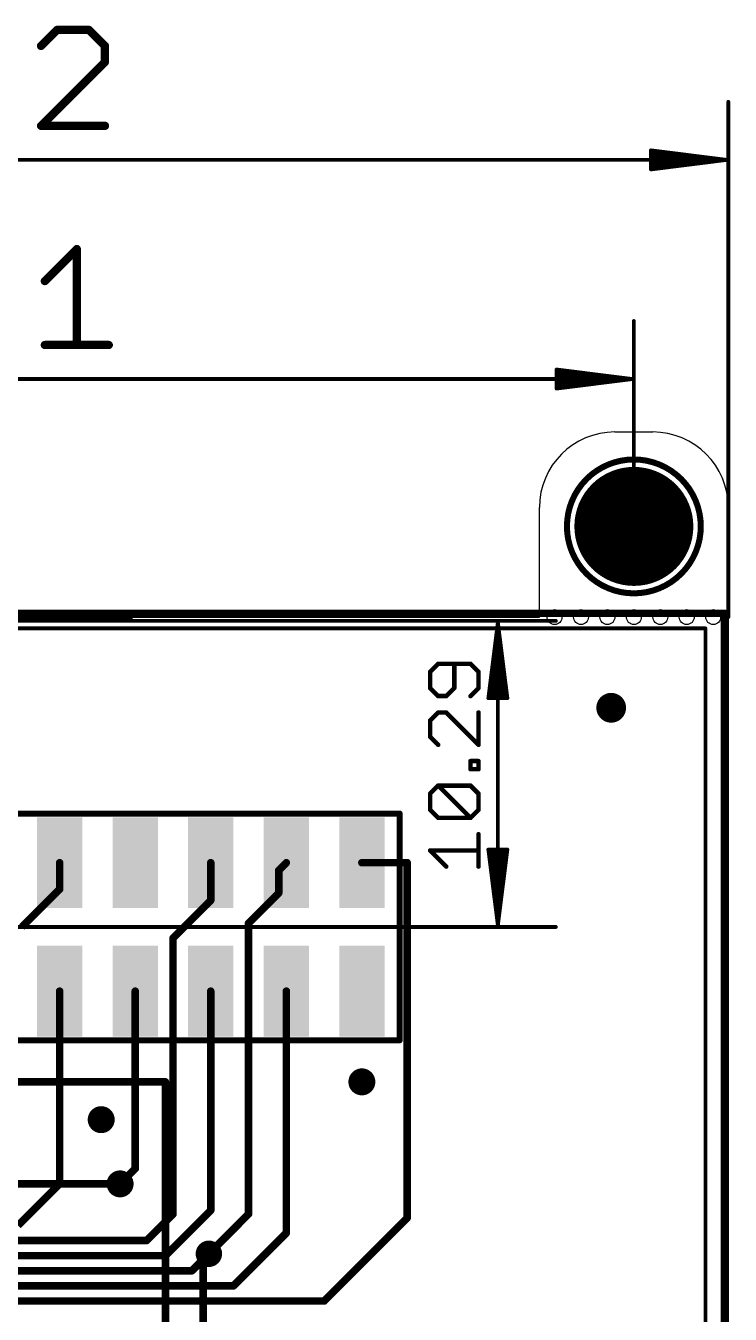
# Model space of a CAD drawing. Extents: x -17 to 57, y -6 to 105.
# Drawn here: x 32.9 to 56.58, y 61.53 to 104.84 of the extents above; entities that cross this region are included whole.
import ezdxf

# ---------------------------------------------------------------- set-up
doc = ezdxf.new("R2010")
doc.units = 0
for name, color, linetype in [('1', 12, 'CONTINUOUS'), ('16', 132, 'CONTINUOUS'), ('17', 110, 'CONTINUOUS'), ('18', 110, 'CONTINUOUS'), ('20', 4, 'CONTINUOUS'), ('21', 40, 'CONTINUOUS'), ('22', 6, 'CONTINUOUS'), ('23', 53, 'CONTINUOUS'), ('24', 53, 'CONTINUOUS'), ('47', 253, 'CONTINUOUS'), ('48', 253, 'CONTINUOUS')]:
    doc.layers.add(name, color=color, linetype=linetype)

# ---------------------------------------------------------------- blocks, each defined once
blk = doc.blocks.new('RECT')
blk.add_solid([(-0.5, -0.5), (0.5, -0.5), (-0.5, 0.5), (0.5, 0.5)])
blk = doc.blocks.new('ROUNDP')
at = {"const_width": 0.5}
blk.add_lwpolyline([(0, -0.25, 1), (0, 0.25, 1), (0, -0.25)], format="xyb", dxfattribs=at)
blk = doc.blocks.new('PIE')
at = {"const_width": 0.5}
blk.add_lwpolyline([(0, -0.25, 1), (0, 0.25, 1), (0, -0.25)], format="xyb", dxfattribs=at)
blk = doc.blocks.new('ROUNDV')
at = {"const_width": 0.5}
blk.add_lwpolyline([(0, -0.25, 1), (0, 0.25, 1), (0, -0.25)], format="xyb", dxfattribs=at)

msp = doc.modelspace()

# ---------------------------------------------------------------- linework, layer by layer
at = {"layer": '1', "const_width": 0.254}
for points in [[(0.508, 85.09), (56.388, 85.09)], [(56.388, 85.09), (56.388, 0)], [(34.036, 75.819), (34.036, 76.708)], [(39.116, 75.438), (39.116, 76.708)], [(41.402, 76.454), (41.656, 76.708)], [(45.72, 76.708), (44.196, 76.708)], [(45.72, 64.77), (45.72, 76.708)], [(41.402, 75.692), (41.402, 76.454)], [(32.766, 74.549), (34.036, 75.819)], [(40.386, 74.676), (41.402, 75.692)], [(37.846, 74.168), (39.116, 75.438)], [(40.386, 64.897), (40.386, 74.676)], [(37.846, 64.897), (37.846, 74.168)], [(34.036, 65.913), (34.036, 72.39)], [(36.576, 72.39), (36.576, 66.421)], [(39.116, 65.024), (39.116, 72.39)], [(41.656, 64.262), (41.656, 72.39)], [(36.576, 66.421), (36.068, 65.913)], [(32.639, 64.516), (34.036, 65.913)], [(36.957, 64.008), (37.846, 64.897)], [(37.592, 63.5), (39.116, 65.024)], [(39.0525, 63.5635), (40.386, 64.897)], [(42.926, 61.976), (45.72, 64.77)], [(17.272, 64.008), (36.957, 64.008)], [(39.878, 62.484), (41.656, 64.262)], [(38.481, 62.992), (39.0525, 63.5635)], [(17.526, 63.5), (37.592, 63.5)], [(17.78, 62.992), (38.481, 62.992)], [(18.034, 62.484), (39.878, 62.484)], [(18.288, 61.976), (42.926, 61.976)]]:
    msp.add_lwpolyline(points, dxfattribs=at)
at = {"layer": '1', "const_width": 0.127}
for points in [[(56.4515, 85.09, 1), (56.3245, 85.09)], [(56.388, 85.0265, 1), (56.388, 85.1535)], [(34.0995, 76.708, 1), (33.9725, 76.708)], [(39.1795, 76.708, 1), (39.0525, 76.708)], [(41.7009, 76.6631, 1), (41.6111, 76.7529)], [(44.196, 76.7715, 1), (44.196, 76.6445)], [(45.7835, 76.708, 1), (45.6565, 76.708)], [(45.72, 76.6445, 1), (45.72, 76.7715)], [(41.4655, 76.454, 1), (41.3385, 76.454)], [(41.3571, 76.4989, 1), (41.4469, 76.4091)], [(33.9725, 75.819, 1), (34.0995, 75.819)], [(34.0809, 75.7741, 1), (33.9911, 75.8639)], [(41.4469, 75.6471, 1), (41.3571, 75.7369)], [(39.0525, 75.438, 1), (39.1795, 75.438)], [(39.1609, 75.3931, 1), (39.0711, 75.4829)], [(41.3385, 75.692, 1), (41.4655, 75.692)], [(40.4495, 74.676, 1), (40.3225, 74.676)], [(40.3411, 74.7209, 1), (40.4309, 74.6311)], [(37.9095, 74.168, 1), (37.7825, 74.168)], [(37.8011, 74.2129, 1), (37.8909, 74.1231)], [(34.0995, 72.39, 1), (33.9725, 72.39)], [(36.6395, 72.39, 1), (36.5125, 72.39)], [(39.1795, 72.39, 1), (39.0525, 72.39)], [(41.7195, 72.39, 1), (41.5925, 72.39)], [(36.5125, 66.421, 1), (36.6395, 66.421)], [(36.6209, 66.3761, 1), (36.5311, 66.4659)], [(33.9725, 65.913, 1), (34.0995, 65.913)], [(34.0809, 65.8681, 1), (33.9911, 65.9579)], [(36.0231, 65.9579, 1), (36.1129, 65.8681)], [(37.7825, 64.897, 1), (37.9095, 64.897)], [(37.8909, 64.8521, 1), (37.8011, 64.9419)], [(39.0525, 65.024, 1), (39.1795, 65.024)], [(39.1609, 64.9791, 1), (39.0711, 65.0689)], [(40.3225, 64.897, 1), (40.4495, 64.897)], [(40.4309, 64.8521, 1), (40.3411, 64.9419)], [(45.6565, 64.77, 1), (45.7835, 64.77)], [(45.7649, 64.7251, 1), (45.6751, 64.8149)], [(36.9121, 64.0529, 1), (37.0019, 63.9631)], [(36.957, 63.9445, 1), (36.957, 64.0715)], [(41.5925, 64.262, 1), (41.7195, 64.262)], [(41.7009, 64.2171, 1), (41.6111, 64.3069)], [(39.0076, 63.6084, 1), (39.0974, 63.5186)], [(39.0974, 63.5186, 1), (39.0076, 63.6084)], [(37.5471, 63.5449, 1), (37.6369, 63.4551)], [(37.592, 63.4365, 1), (37.592, 63.5635)], [(38.4361, 63.0369, 1), (38.5259, 62.9471)], [(38.481, 62.9285, 1), (38.481, 63.0555)], [(39.8331, 62.5289, 1), (39.9229, 62.4391)], [(39.878, 62.4205, 1), (39.878, 62.5475)], [(42.8811, 62.0209, 1), (42.9709, 61.9311)], [(42.926, 61.9125, 1), (42.926, 62.0395)]]:
    msp.add_lwpolyline(points, format="xyb", dxfattribs=at)
at = {"layer": '16', "const_width": 0.254}
for points in [[(0.508, 85.09), (56.388, 85.09)], [(56.388, 85.09), (56.388, 0)], [(37.592, 69.342), (24.257, 69.342)], [(37.592, 59.69), (37.592, 69.342)], [(36.068, 65.913), (12.065, 65.913)], [(38.862, 63.373), (39.0525, 63.5635)], [(38.862, 59.436), (38.862, 63.373)]]:
    msp.add_lwpolyline(points, dxfattribs=at)
at = {"layer": '16', "const_width": 0.127}
for points in [[(56.4515, 85.09, 1), (56.3245, 85.09)], [(56.388, 85.0265, 1), (56.388, 85.1535)], [(37.6555, 69.342, 1), (37.5285, 69.342)], [(37.592, 69.2785, 1), (37.592, 69.4055)], [(36.068, 65.8495, 1), (36.068, 65.9765)], [(39.0974, 63.5186, 1), (39.0076, 63.6084)], [(38.9255, 63.373, 1), (38.7985, 63.373)], [(38.8171, 63.4179, 1), (38.9069, 63.3281)]]:
    msp.add_lwpolyline(points, format="xyb", dxfattribs=at)
at = {"layer": '20'}
for p, q in [((52.705, 91.186), (53.975, 91.186)), ((50.165, 84.963), (50.165, 88.646)), ((56.515, 88.646), (56.515, -3.81)), ((6.604, 84.963), (50.165, 84.963))]:
    msp.add_line(p, q, dxfattribs=at)
for centre in [(50.673, 84.963), (51.562, 84.963), (52.451, 84.963), (53.34, 84.963), (54.229, 84.963), (55.118, 84.963), (56.007, 84.963)]:
    msp.add_circle(centre, 0.25, dxfattribs=at)
for centre, start, end in [((52.705, 88.646), 90, 180), ((53.975, 88.646), 0, 90)]:
    msp.add_arc(centre, 2.54, start, end, dxfattribs=at)
at = {"layer": '21', "const_width": 0.2032}
for points in [[(12.446, 78.359), (45.466, 78.359)], [(45.466, 78.359), (45.466, 70.739)], [(45.466, 70.739), (14.986, 70.739)]]:
    msp.add_lwpolyline(points, dxfattribs=at)
at = {"layer": '21', "const_width": 0.1016}
for points in [[(45.5168, 78.359, 1), (45.4152, 78.359)], [(45.466, 78.3082, 1), (45.466, 78.4098)], [(45.4152, 70.739, 1), (45.5168, 70.739)], [(45.466, 70.6882, 1), (45.466, 70.7898)]]:
    msp.add_lwpolyline(points, format="xyb", dxfattribs=at)
at = {"layer": '22'}
for points, const_width in [([(53.34, 85.761, 1), (53.34, 90.261, 1), (53.34, 85.761)], 0.2032), ([(55.7798, 84.584, 1), (55.7163, 84.584)], 0.0635), ([(55.748, 84.5523, 1), (55.748, 84.6158)], 0.0635)]:
    msp.add_lwpolyline(points, format="xyb", dxfattribs=dict(at, const_width=const_width))
at = {"layer": '22', "const_width": 0.127}
for points in [[(55.748, 84.584), (1.148, 84.584)], [(55.748, -0.316), (55.748, 84.584)]]:
    msp.add_lwpolyline(points, dxfattribs=at)
at = {"layer": '23'}
msp.add_point((52.578, 81.915), dxfattribs=at)
at = {"layer": '24'}
msp.add_point((53.34, 88.011), dxfattribs=at)
at = {"layer": '47'}
for points, const_width in [([(29.972, 84.836), (50.718, 84.836)], 0.13), ([(48.768, 84.771), (48.4488, 82.236)], 0.13), ([(48.768, 84.771), (48.508, 82.236)], 0.13), ([(48.768, 84.771), (48.638, 82.236)], 0.13), ([(48.768, 84.771), (48.768, 74.614)], 0.13), ([(49.0872, 82.236), (48.768, 84.771)], 0.13), ([(48.898, 82.236), (48.768, 84.771)], 0.13), ([(49.028, 82.236), (48.768, 84.771)], 0.13), ([(46.7615, 83.3924), (46.4903, 83.1212)], 0.1524), ([(46.4903, 83.1212), (46.4903, 82.5789)], 0.1524), ([(47.8461, 83.3924), (46.7615, 83.3924)], 0.1524), ([(47.3038, 82.5789), (47.3038, 83.3924)], 0.1524), ([(48.1173, 83.1212), (47.8461, 83.3924)], 0.1524), ([(48.1173, 82.5789), (48.1173, 83.1212)], 0.1524), ([(46.4903, 82.5789), (46.7615, 82.3077)], 0.1524), ([(46.7615, 82.3077), (47.0326, 82.3077)], 0.1524), ([(47.0326, 82.3077), (47.3038, 82.5789)], 0.1524), ([(47.8461, 82.3077), (48.1173, 82.5789)], 0.1524), ([(48.4488, 82.236), (49.0872, 82.236)], 0.13), ([(46.7615, 81.7553), (46.4903, 81.4841)], 0.1524), ([(46.4903, 81.4841), (46.4903, 80.9418)], 0.1524), ([(47.0326, 81.7553), (46.7615, 81.7553)], 0.1524), ([(48.1173, 80.6706), (47.0326, 81.7553)], 0.1524), ([(48.1173, 81.7553), (48.1173, 80.6706)], 0.1524), ([(46.4903, 80.9418), (46.7615, 80.6706)], 0.1524), ([(47.8461, 79.852), (47.8461, 80.1232)], 0.1524), ([(47.8461, 80.1232), (48.1173, 80.1232)], 0.1524), ([(48.1173, 80.1232), (48.1173, 79.852)], 0.1524), ([(48.1173, 79.852), (47.8461, 79.852)], 0.1524), ([(46.4903, 79.0284), (46.7615, 79.2995)], 0.1524), ([(46.7615, 79.2995), (47.8461, 79.2995)], 0.1524), ([(47.8461, 78.2149), (46.7615, 79.2995)], 0.1524), ([(47.8461, 79.2995), (48.1173, 79.0284)], 0.1524), ([(46.4903, 78.486), (46.4903, 79.0284)], 0.1524), ([(48.1173, 79.0284), (48.1173, 78.486)], 0.1524), ([(46.7615, 78.2149), (46.4903, 78.486)], 0.1524), ([(48.1173, 78.486), (47.8461, 78.2149)], 0.1524), ([(47.8461, 78.2149), (46.7615, 78.2149)], 0.1524), ([(48.1173, 76.5777), (48.1173, 77.6624)], 0.1524), ([(47.0326, 76.5777), (46.4903, 77.12)], 0.1524), ([(46.4903, 77.12), (48.1173, 77.12)], 0.1524), ([(48.768, 74.614), (48.4488, 77.149)], 0.13), ([(48.4488, 77.149), (49.0872, 77.149)], 0.13), ([(48.768, 74.614), (48.508, 77.149)], 0.13), ([(48.768, 74.614), (48.638, 77.149)], 0.13), ([(49.0872, 77.149), (48.768, 74.614)], 0.13), ([(48.898, 77.149), (48.768, 74.614)], 0.13), ([(49.028, 77.149), (48.768, 74.614)], 0.13), ([(28.956, 74.549), (50.718, 74.549)], 0.13)]:
    msp.add_lwpolyline(points, dxfattribs=dict(at, const_width=const_width))
for points, const_width in [([(50.718, 84.8035, 1), (50.718, 84.8685)], 0.065), ([(48.8005, 84.771, 1), (48.7355, 84.771)], 0.065), ([(48.8002, 84.7751, 1), (48.7358, 84.7669)], 0.065), ([(48.8005, 84.7693, 1), (48.7355, 84.7727)], 0.065), ([(48.8005, 84.7727, 1), (48.7355, 84.7693)], 0.065), ([(48.8003, 84.7743, 1), (48.7357, 84.7677)], 0.065), ([(48.8003, 84.7677, 1), (48.7357, 84.7743)], 0.065), ([(48.8002, 84.7669, 1), (48.7358, 84.7751)], 0.065), ([(46.5284, 83.1212, 1), (46.4522, 83.1212)], 0.0762), ([(46.4634, 83.1482, 1), (46.5173, 83.0943)], 0.0762), ([(46.7615, 83.4305, 1), (46.7615, 83.3543)], 0.0762), ([(46.7884, 83.3655, 1), (46.7345, 83.4193)], 0.0762), ([(47.3419, 83.3924, 1), (47.2657, 83.3924)], 0.0762), ([(47.8731, 83.4193, 1), (47.8192, 83.3655)], 0.0762), ([(47.8461, 83.3543, 1), (47.8461, 83.4305)], 0.0762), ([(48.1554, 83.1212, 1), (48.0792, 83.1212)], 0.0762), ([(48.0904, 83.0943, 1), (48.1442, 83.1482)], 0.0762), ([(46.5173, 82.6059, 1), (46.4634, 82.552)], 0.0762), ([(46.4522, 82.5789, 1), (46.5284, 82.5789)], 0.0762), ([(46.7615, 82.3458, 1), (46.7615, 82.2696)], 0.0762), ([(46.7345, 82.2808, 1), (46.7884, 82.3347)], 0.0762), ([(47.0057, 82.3347, 1), (47.0596, 82.2808)], 0.0762), ([(47.0326, 82.2696, 1), (47.0326, 82.3458)], 0.0762), ([(47.2657, 82.5789, 1), (47.3419, 82.5789)], 0.0762), ([(47.3307, 82.552, 1), (47.2769, 82.6059)], 0.0762), ([(47.8192, 82.3347, 1), (47.8731, 82.2808)], 0.0762), ([(48.0792, 82.5789, 1), (48.1554, 82.5789)], 0.0762), ([(48.1442, 82.552, 1), (48.0904, 82.6059)], 0.0762), ([(48.4488, 82.2685, 1), (48.4488, 82.2035)], 0.065), ([(49.0872, 82.2035, 1), (49.0872, 82.2685)], 0.065), ([(48.4165, 82.2401, 1), (48.481, 82.2319)], 0.065), ([(48.4757, 82.2393, 1), (48.5403, 82.2327)], 0.065), ([(48.6055, 82.2377, 1), (48.6705, 82.2343)], 0.065), ([(48.8655, 82.2343, 1), (48.9305, 82.2377)], 0.065), ([(48.9957, 82.2327, 1), (49.0603, 82.2393)], 0.065), ([(49.055, 82.2319, 1), (49.1195, 82.2401)], 0.065), ([(46.5284, 81.4841, 1), (46.4522, 81.4841)], 0.0762), ([(46.4634, 81.511, 1), (46.5173, 81.4571)], 0.0762), ([(46.7615, 81.7934, 1), (46.7615, 81.7172)], 0.0762), ([(46.7884, 81.7283, 1), (46.7345, 81.7822)], 0.0762), ([(47.0596, 81.7822, 1), (47.0057, 81.7283)], 0.0762), ([(47.0326, 81.7172, 1), (47.0326, 81.7934)], 0.0762), ([(48.1554, 81.7553, 1), (48.0792, 81.7553)], 0.0762), ([(46.5173, 80.9687, 1), (46.4634, 80.9148)], 0.0762), ([(46.4522, 80.9418, 1), (46.5284, 80.9418)], 0.0762), ([(46.7345, 80.6436, 1), (46.7884, 80.6975)], 0.0762), ([(48.0792, 80.6706, 1), (48.1554, 80.6706)], 0.0762), ([(48.0904, 80.6436, 1), (48.1442, 80.6975)], 0.0762), ([(47.8842, 80.1232, 1), (47.808, 80.1232)], 0.0762), ([(47.8461, 80.1613, 1), (47.8461, 80.0851)], 0.0762), ([(48.1554, 80.1232, 1), (48.0792, 80.1232)], 0.0762), ([(48.1173, 80.0851, 1), (48.1173, 80.1613)], 0.0762), ([(47.8461, 79.8901, 1), (47.8461, 79.8139)], 0.0762), ([(47.808, 79.852, 1), (47.8842, 79.852)], 0.0762), ([(48.0792, 79.852, 1), (48.1554, 79.852)], 0.0762), ([(48.1173, 79.8139, 1), (48.1173, 79.8901)], 0.0762), ([(46.7884, 79.3265, 1), (46.7345, 79.2726)], 0.0762), ([(46.7615, 79.3376, 1), (46.7615, 79.2614)], 0.0762), ([(46.7884, 79.2726, 1), (46.7345, 79.3265)], 0.0762), ([(47.8731, 79.3265, 1), (47.8192, 79.2726)], 0.0762), ([(47.8461, 79.2614, 1), (47.8461, 79.3376)], 0.0762), ([(46.5284, 79.0284, 1), (46.4522, 79.0284)], 0.0762), ([(46.4634, 79.0553, 1), (46.5173, 79.0014)], 0.0762), ([(48.1554, 79.0284, 1), (48.0792, 79.0284)], 0.0762), ([(48.0904, 79.0014, 1), (48.1442, 79.0553)], 0.0762), ([(46.5173, 78.513, 1), (46.4634, 78.4591)], 0.0762), ([(46.4522, 78.486, 1), (46.5284, 78.486)], 0.0762), ([(48.0792, 78.486, 1), (48.1554, 78.486)], 0.0762), ([(48.1442, 78.4591, 1), (48.0904, 78.513)], 0.0762), ([(46.7615, 78.253, 1), (46.7615, 78.1768)], 0.0762), ([(46.7345, 78.1879, 1), (46.7884, 78.2418)], 0.0762), ([(47.8192, 78.2418, 1), (47.8731, 78.1879)], 0.0762), ([(47.8192, 78.1879, 1), (47.8731, 78.2418)], 0.0762), ([(47.8461, 78.1768, 1), (47.8461, 78.253)], 0.0762), ([(48.1554, 77.6624, 1), (48.0792, 77.6624)], 0.0762), ([(46.5173, 77.147, 1), (46.4634, 77.0931)], 0.0762), ([(46.4903, 77.1581, 1), (46.4903, 77.0819)], 0.0762), ([(48.1173, 77.0819, 1), (48.1173, 77.1581)], 0.0762), ([(48.481, 77.1531, 1), (48.4165, 77.1449)], 0.065), ([(48.4488, 77.1815, 1), (48.4488, 77.1165)], 0.065), ([(48.5403, 77.1523, 1), (48.4757, 77.1457)], 0.065), ([(48.6705, 77.1507, 1), (48.6055, 77.1473)], 0.065), ([(48.9305, 77.1473, 1), (48.8655, 77.1507)], 0.065), ([(49.0603, 77.1457, 1), (48.9957, 77.1523)], 0.065), ([(49.1195, 77.1449, 1), (49.055, 77.1531)], 0.065), ([(49.0872, 77.1165, 1), (49.0872, 77.1815)], 0.065), ([(47.0057, 76.5508, 1), (47.0596, 76.6046)], 0.0762), ([(48.0792, 76.5777, 1), (48.1554, 76.5777)], 0.0762), ([(48.7358, 74.6181, 1), (48.8002, 74.6099)], 0.065), ([(48.7357, 74.6173, 1), (48.8003, 74.6107)], 0.065), ([(48.7355, 74.6123, 1), (48.8005, 74.6157)], 0.065), ([(48.7355, 74.6157, 1), (48.8005, 74.6123)], 0.065), ([(48.7355, 74.614, 1), (48.8005, 74.614)], 0.065), ([(48.7357, 74.6107, 1), (48.8003, 74.6173)], 0.065), ([(48.7358, 74.6099, 1), (48.8002, 74.6181)], 0.065), ([(50.718, 74.5165, 1), (50.718, 74.5815)], 0.065)]:
    msp.add_lwpolyline(points, format="xyb", dxfattribs=dict(at, const_width=const_width))
at = {"layer": '48'}
for points, const_width in [([(33.9481, 104.6981), (33.4109, 104.1608)], 0.2794), ([(35.0225, 104.6981), (33.9481, 104.6981)], 0.2794), ([(35.5598, 104.1608), (35.0225, 104.6981)], 0.2794), ([(35.5598, 103.6236), (35.5598, 104.1608)], 0.2794), ([(33.4109, 101.4747), (35.5598, 103.6236)], 0.2794), ([(56.515, 84.963), (56.515, 102.28)], 0.13), ([(35.5598, 101.4747), (33.4109, 101.4747)], 0.2794), ([(56.45, 100.33), (53.915, 100.6492)], 0.13), ([(53.915, 100.6492), (53.915, 100.0108)], 0.13), ([(56.45, 100.33), (53.915, 100.59)], 0.13), ([(56.45, 100.33), (53.915, 100.46)], 0.13), ([(0.065, 100.33), (56.45, 100.33)], 0.13), ([(53.915, 100.0108), (56.45, 100.33)], 0.13), ([(53.915, 100.2), (56.45, 100.33)], 0.13), ([(53.915, 100.07), (56.45, 100.33)], 0.13), ([(33.5379, 96.2576), (34.6123, 97.3321)], 0.2794), ([(34.6123, 97.3321), (34.6123, 94.1087)], 0.2794), ([(53.34, 88.011), (53.34, 94.914)], 0.13), ([(33.5379, 94.1087), (35.6868, 94.1087)], 0.2794), ([(53.275, 92.964), (50.74, 93.2832)], 0.13), ([(50.74, 93.2832), (50.74, 92.6448)], 0.13), ([(53.275, 92.964), (50.74, 93.224)], 0.13), ([(53.275, 92.964), (50.74, 93.094)], 0.13), ([(3.494, 92.964), (53.275, 92.964)], 0.13), ([(50.74, 92.6448), (53.275, 92.964)], 0.13), ([(50.74, 92.834), (53.275, 92.964)], 0.13), ([(50.74, 92.704), (53.275, 92.964)], 0.13), ([(36.449, 84.963), (-7.538, 84.963)], 0.13)]:
    msp.add_lwpolyline(points, dxfattribs=dict(at, const_width=const_width))
for points, const_width in [([(33.9481, 104.7679, 1), (33.9481, 104.6282)], 0.1397), ([(33.9975, 104.6487, 1), (33.8987, 104.7474)], 0.1397), ([(35.0719, 104.7474, 1), (34.9732, 104.6487)], 0.1397), ([(35.0225, 104.6282, 1), (35.0225, 104.7679)], 0.1397), ([(33.3615, 104.2102, 1), (33.4603, 104.1114)], 0.1397), ([(35.6296, 104.1608, 1), (35.4899, 104.1608)], 0.1397), ([(35.5104, 104.1114, 1), (35.6092, 104.2102)], 0.1397), ([(35.4899, 103.6236, 1), (35.6296, 103.6236)], 0.1397), ([(35.6092, 103.5742, 1), (35.5104, 103.673)], 0.1397), ([(56.5475, 102.28, 1), (56.4825, 102.28)], 0.065), ([(33.4109, 101.5446, 1), (33.4109, 101.4048)], 0.1397), ([(33.3615, 101.5241, 1), (33.4603, 101.4253)], 0.1397), ([(35.5598, 101.4048, 1), (35.5598, 101.5446)], 0.1397), ([(53.9191, 100.6815, 1), (53.9109, 100.617)], 0.065), ([(53.9475, 100.6492, 1), (53.8825, 100.6492)], 0.065), ([(53.9183, 100.6223, 1), (53.9117, 100.5577)], 0.065), ([(53.9167, 100.4925, 1), (53.9133, 100.4275)], 0.065), ([(53.9133, 100.2325, 1), (53.9167, 100.1675)], 0.065), ([(53.9117, 100.1023, 1), (53.9183, 100.0377)], 0.065), ([(53.9109, 100.043, 1), (53.9191, 99.9785)], 0.065), ([(53.8825, 100.0108, 1), (53.9475, 100.0108)], 0.065), ([(56.4541, 100.2978, 1), (56.4459, 100.3622)], 0.065), ([(56.4459, 100.2978, 1), (56.4541, 100.3622)], 0.065), ([(56.4533, 100.2977, 1), (56.4467, 100.3623)], 0.065), ([(56.4467, 100.2977, 1), (56.4533, 100.3623)], 0.065), ([(56.4483, 100.2975, 1), (56.4517, 100.3625)], 0.065), ([(56.4517, 100.2975, 1), (56.4483, 100.3625)], 0.065), ([(56.45, 100.2975, 1), (56.45, 100.3625)], 0.065), ([(34.6822, 97.3321, 1), (34.5425, 97.3321)], 0.1397), ([(34.6617, 97.2827, 1), (34.5629, 97.3814)], 0.1397), ([(33.4885, 96.307, 1), (33.5873, 96.2082)], 0.1397), ([(53.3725, 94.914, 1), (53.3075, 94.914)], 0.065), ([(33.5379, 94.1786, 1), (33.5379, 94.0388)], 0.1397), ([(34.5425, 94.1087, 1), (34.6822, 94.1087)], 0.1397), ([(35.6868, 94.0388, 1), (35.6868, 94.1786)], 0.1397), ([(50.7441, 93.3155, 1), (50.7359, 93.251)], 0.065), ([(50.7725, 93.2832, 1), (50.7075, 93.2832)], 0.065), ([(50.7433, 93.2563, 1), (50.7367, 93.1917)], 0.065), ([(50.7417, 93.1265, 1), (50.7383, 93.0615)], 0.065), ([(50.7383, 92.8665, 1), (50.7417, 92.8015)], 0.065), ([(50.7367, 92.7363, 1), (50.7433, 92.6717)], 0.065), ([(50.7359, 92.677, 1), (50.7441, 92.6125)], 0.065), ([(50.7075, 92.6448, 1), (50.7725, 92.6448)], 0.065), ([(53.2791, 92.9318, 1), (53.2709, 92.9962)], 0.065), ([(53.2709, 92.9318, 1), (53.2791, 92.9962)], 0.065), ([(53.2783, 92.9317, 1), (53.2717, 92.9963)], 0.065), ([(53.2717, 92.9317, 1), (53.2783, 92.9963)], 0.065), ([(53.2733, 92.9315, 1), (53.2767, 92.9965)], 0.065), ([(53.2767, 92.9315, 1), (53.2733, 92.9965)], 0.065), ([(53.275, 92.9315, 1), (53.275, 92.9965)], 0.065), ([(53.3075, 88.011, 1), (53.3725, 88.011)], 0.065), ([(36.449, 84.9305, 1), (36.449, 84.9955)], 0.065), ([(56.4825, 84.963, 1), (56.5475, 84.963)], 0.065)]:
    msp.add_lwpolyline(points, format="xyb", dxfattribs=dict(at, const_width=const_width))

# ---------------------------------------------------------------- block references
at = {"layer": '1'}
msp.add_blockref('PIE', (52.578, 81.915), dxfattribs=at)
at = {"layer": '1', "xscale": 3.048, "yscale": 1.524}
for p, rotation in [((34.036, 76.708), 270), ((36.576, 76.708), 270), ((39.116, 76.708), 270), ((41.656, 76.708), 270), ((44.196, 76.708), 270), ((34.036, 72.39), 90), ((36.576, 72.39), 90), ((39.116, 72.39), 90), ((41.656, 72.39), 90), ((44.196, 72.39), 90)]:
    msp.add_blockref('RECT', p, dxfattribs=dict(at, rotation=rotation))
at = {"layer": '17', "xscale": 4, "yscale": 4, "rotation": 90}
msp.add_blockref('ROUNDP', (53.34, 88.011), dxfattribs=at)
msp.add_blockref('ROUNDP', (53.34, 88.011), dxfattribs=at)
at = {"layer": '18'}
for p, xscale, yscale in [((44.196, 69.342), 0.9064, 0.9064), ((44.196, 69.342), 0.9064, 0.9064), ((35.433, 68.072), 0.9064, 0.9064), ((35.433, 68.072), 0.9064, 0.9064), ((36.068, 65.913), 0.9064, 0.9064), ((36.068, 65.913), 0.9064, 0.9064), ((39.0525, 63.5635), 0.889, 0.889), ((39.0525, 63.5635), 0.889, 0.889)]:
    msp.add_blockref('ROUNDV', p, dxfattribs=dict(at, xscale=xscale, yscale=yscale))

doc.saveas('drawing.dxf')
